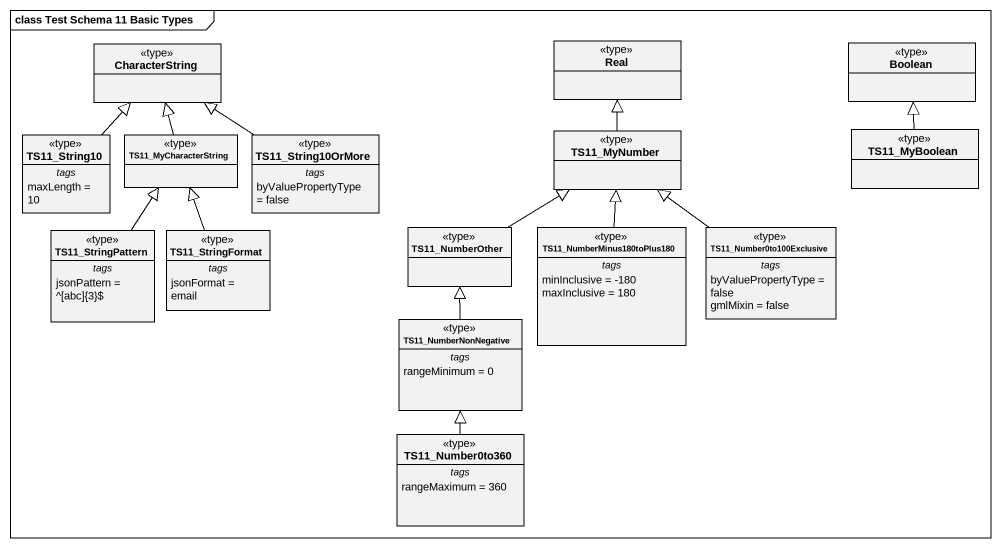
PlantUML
@startuml
mainframe class Test Schema 11 Basic Types
hide circle
hide empty members
class CharacterString <<type>>
class Real <<type>>
class Boolean <<type>>
class TS11_String10 <<type>> {
  -- tags --
  maxLength = 10
}
class TS11_MyCharacterString <<type>>
class TS11_String10OrMore <<type>> {
  -- tags --
  byValuePropertyType = false
}
class TS11_MyNumber <<type>>
class TS11_MyBoolean <<type>>
class TS11_StringPattern <<type>> {
  -- tags --
  jsonPattern = ^[abc]{3}$
}
class TS11_StringFormat <<type>> {
  -- tags --
  jsonFormat = email
}
class TS11_NumberOther <<type>>
class TS11_NumberMinus180toPlus180 <<type>> {
  -- tags --
  minInclusive = -180
  maxInclusive = 180
}
class TS11_Number0to100Exclusive <<type>> {
  -- tags --
  byValuePropertyType = false
  gmlMixin = false
}
class TS11_NumberNonNegative <<type>> {
  -- tags --
  rangeMinimum = 0
}
class TS11_Number0to360 <<type>> {
  -- tags --
  rangeMaximum = 360
}
TS11_String10 -up-|> CharacterString
TS11_MyCharacterString -up-|> CharacterString
TS11_String10OrMore -up-|> CharacterString
TS11_MyNumber -up-|> Real
TS11_MyBoolean -up-|> Boolean
TS11_StringPattern -up-|> TS11_MyCharacterString
TS11_StringFormat -up-|> TS11_MyCharacterString
TS11_NumberOther -up-|> TS11_MyNumber
TS11_NumberMinus180toPlus180 -up-|> TS11_MyNumber
TS11_Number0to100Exclusive -up-|> TS11_MyNumber
TS11_NumberNonNegative -up-|> TS11_NumberOther
TS11_Number0to360 -up-|> TS11_NumberNonNegative
@enduml
